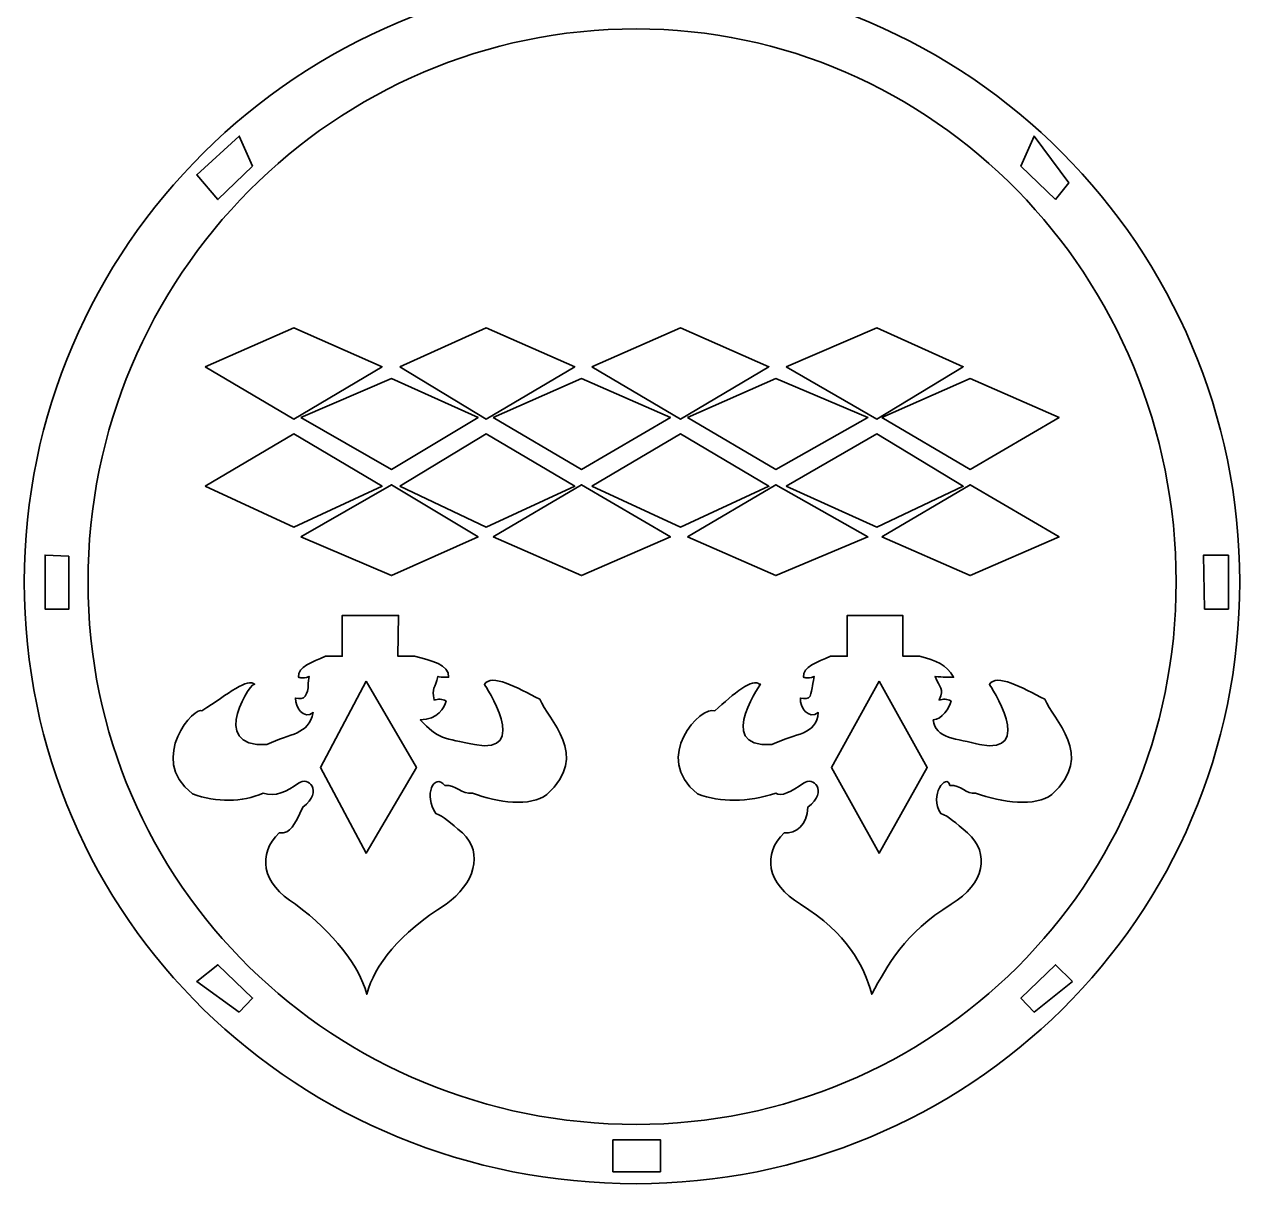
# Model space of a CAD drawing. Header units: centimetres. Extents: x -108 to 55, y -52 to 52.
# Drawn here: x 36.35 to 55.41, y 5.68 to 23.85 of the extents above; entities that cross this region are included whole.
import ezdxf

# ---------------------------------------------------------------- set-up
doc = ezdxf.new("R2010")
doc.units = ezdxf.units.CM
doc.header["$MEASUREMENT"] = 0
doc.layers.add('layer 1', color=7, linetype='Continuous')

msp = doc.modelspace()

# ---------------------------------------------------------------- linework, layer by layer
at = {"layer": 'layer 1', "color": 250, "lineweight": 35}
for points, knots in [([(45.94506, 24.6288), (51.13951, 24.6288), (55.40777, 20.36032), (55.40777, 15.10967), (55.40777, 15.10967), (55.40777, 9.8195), (51.13951, 5.67519), (45.94506, 5.67519), (45.94506, 5.67519), (40.65333, 5.67519), (36.35478, 9.8195), (36.35478, 15.10967), (36.35478, 15.10967), (36.35478, 20.36032), (40.65333, 24.6288), (45.94506, 24.6288)], [0, 0, 0, 0, 0.2, 0.2, 0.2, 0.2, 0.4, 0.4, 0.4, 0.4, 0.6, 0.6, 0.6, 0.6, 1, 1, 1, 1]), ([(45.94506, 23.78077), (50.59511, 23.78077), (54.41166, 19.91258), (54.41166, 15.10938), (54.41166, 15.10938), (54.41166, 10.34826), (50.59511, 6.60532), (45.94506, 6.60532), (45.94506, 6.60532), (41.23011, 6.60532), (37.35386, 10.34826), (37.35386, 15.10938), (37.35386, 15.10938), (37.35386, 19.91258), (41.23011, 23.78077), (45.94506, 23.78077)], [0, 0, 0, 0, 0.2, 0.2, 0.2, 0.2, 0.4, 0.4, 0.4, 0.4, 0.6, 0.6, 0.6, 0.6, 1, 1, 1, 1]), ([(39.93289, 21.62958), (39.93289, 21.62958), (39.39098, 21.10481), (39.39098, 21.10481), (39.39098, 21.10481), (39.39098, 21.10481), (39.05773, 21.49342), (39.05773, 21.49342), (39.05773, 21.49342), (39.05773, 21.49342), (39.72426, 22.10027), (39.72426, 22.10027), (39.72426, 22.10027), (39.72426, 22.10027), (39.93289, 21.62958), (39.93289, 21.62958)], [0, 0, 0, 0, 0.2, 0.2, 0.2, 0.2, 0.4, 0.4, 0.4, 0.4, 0.6, 0.6, 0.6, 0.6, 1, 1, 1, 1]), ([(52.51899, 21.10481), (52.51899, 21.10481), (51.97708, 21.62958), (51.97708, 21.62958), (51.97708, 21.62958), (51.97708, 21.62958), (52.18571, 22.10027), (52.18571, 22.10027), (52.18571, 22.10027), (52.18571, 22.10027), (52.72763, 21.36718), (52.72763, 21.36718), (52.72763, 21.36718), (52.72763, 21.36718), (52.51899, 21.10481), (52.51899, 21.10481)], [0, 0, 0, 0, 0.2, 0.2, 0.2, 0.2, 0.4, 0.4, 0.4, 0.4, 0.6, 0.6, 0.6, 0.6, 1, 1, 1, 1]), ([(39.18978, 18.48201), (39.18978, 18.48201), (40.58119, 17.66152), (40.58119, 17.66152), (40.58119, 17.66152), (40.58119, 17.66152), (41.96398, 18.48201), (41.96398, 18.48201), (41.96398, 18.48201), (41.96398, 18.48201), (40.58119, 19.09418), (40.58119, 19.09418), (40.58119, 19.09418), (40.58119, 19.09418), (39.18978, 18.48201), (39.18978, 18.48201)], [0, 0, 0, 0, 0.2, 0.2, 0.2, 0.2, 0.4, 0.4, 0.4, 0.4, 0.6, 0.6, 0.6, 0.6, 1, 1, 1, 1]), ([(42.24238, 18.48201), (42.24238, 18.48201), (43.59654, 17.66152), (43.59654, 17.66152), (43.59654, 17.66152), (43.59654, 17.66152), (44.98264, 18.48201), (44.98264, 18.48201), (44.98264, 18.48201), (44.98264, 18.48201), (43.59654, 19.09418), (43.59654, 19.09418), (43.59654, 19.09418), (43.59654, 19.09418), (42.24238, 18.48201), (42.24238, 18.48201)], [0, 0, 0, 0, 0.2, 0.2, 0.2, 0.2, 0.4, 0.4, 0.4, 0.4, 0.6, 0.6, 0.6, 0.6, 1, 1, 1, 1]), ([(45.25008, 18.48201), (45.25008, 18.48201), (46.64149, 17.66152), (46.64149, 17.66152), (46.64149, 17.66152), (46.64149, 17.66152), (48.02755, 18.48201), (48.02755, 18.48201), (48.02755, 18.48201), (48.02755, 18.48201), (46.64149, 19.09418), (46.64149, 19.09418), (46.64149, 19.09418), (46.64149, 19.09418), (45.25008, 18.48201), (45.25008, 18.48201)], [0, 0, 0, 0, 0.2, 0.2, 0.2, 0.2, 0.4, 0.4, 0.4, 0.4, 0.6, 0.6, 0.6, 0.6, 1, 1, 1, 1]), ([(48.29793, 18.48201), (48.29793, 18.48201), (49.72171, 17.66152), (49.72171, 17.66152), (49.72171, 17.66152), (49.72171, 17.66152), (51.0754, 18.48201), (51.0754, 18.48201), (51.0754, 18.48201), (51.0754, 18.48201), (49.72171, 19.09418), (49.72171, 19.09418), (49.72171, 19.09418), (49.72171, 19.09418), (48.29793, 18.48201), (48.29793, 18.48201)], [0, 0, 0, 0, 0.2, 0.2, 0.2, 0.2, 0.4, 0.4, 0.4, 0.4, 0.6, 0.6, 0.6, 0.6, 1, 1, 1, 1]), ([(40.69054, 17.68965), (40.69054, 17.68965), (42.11308, 18.29714), (42.11308, 18.29714), (42.11308, 18.29714), (42.11308, 18.29714), (43.46787, 17.68965), (43.46787, 17.68965), (43.46787, 17.68965), (43.46787, 17.68965), (42.11308, 16.87385), (42.11308, 16.87385), (42.11308, 16.87385), (42.11308, 16.87385), (40.69054, 17.68965), (40.69054, 17.68965)], [0, 0, 0, 0, 0.2, 0.2, 0.2, 0.2, 0.4, 0.4, 0.4, 0.4, 0.6, 0.6, 0.6, 0.6, 1, 1, 1, 1]), ([(43.70592, 17.68965), (43.70592, 17.68965), (45.09185, 18.29714), (45.09185, 18.29714), (45.09185, 18.29714), (45.09185, 18.29714), (46.48326, 17.68965), (46.48326, 17.68965), (46.48326, 17.68965), (46.48326, 17.68965), (45.09185, 16.87385), (45.09185, 16.87385), (45.09185, 16.87385), (45.09185, 16.87385), (43.70592, 17.68965), (43.70592, 17.68965)], [0, 0, 0, 0, 0.2, 0.2, 0.2, 0.2, 0.4, 0.4, 0.4, 0.4, 0.6, 0.6, 0.6, 0.6, 1, 1, 1, 1]), ([(46.75084, 17.68965), (46.75084, 17.68965), (48.13676, 18.29714), (48.13676, 18.29714), (48.13676, 18.29714), (48.13676, 18.29714), (49.57888, 17.68965), (49.57888, 17.68965), (49.57888, 17.68965), (49.57888, 17.68965), (48.13676, 16.87385), (48.13676, 16.87385), (48.13676, 16.87385), (48.13676, 16.87385), (46.75084, 17.68965), (46.75084, 17.68965)], [0, 0, 0, 0, 0.2, 0.2, 0.2, 0.2, 0.4, 0.4, 0.4, 0.4, 0.6, 0.6, 0.6, 0.6, 1, 1, 1, 1]), ([(49.79868, 17.68965), (49.79868, 17.68965), (51.18461, 18.29714), (51.18461, 18.29714), (51.18461, 18.29714), (51.18461, 18.29714), (52.57601, 17.68965), (52.57601, 17.68965), (52.57601, 17.68965), (52.57601, 17.68965), (51.18461, 16.87385), (51.18461, 16.87385), (51.18461, 16.87385), (51.18461, 16.87385), (49.79868, 17.68965), (49.79868, 17.68965)], [0, 0, 0, 0, 0.2, 0.2, 0.2, 0.2, 0.4, 0.4, 0.4, 0.4, 0.6, 0.6, 0.6, 0.6, 1, 1, 1, 1]), ([(39.18978, 16.60861), (39.18978, 16.60861), (40.58119, 15.96968), (40.58119, 15.96968), (40.58119, 15.96968), (40.58119, 15.96968), (41.96398, 16.60861), (41.96398, 16.60861), (41.96398, 16.60861), (41.96398, 16.60861), (40.58119, 17.4291), (40.58119, 17.4291), (40.58119, 17.4291), (40.58119, 17.4291), (39.18978, 16.60861), (39.18978, 16.60861)], [0, 0, 0, 0, 0.2, 0.2, 0.2, 0.2, 0.4, 0.4, 0.4, 0.4, 0.6, 0.6, 0.6, 0.6, 1, 1, 1, 1]), ([(42.24238, 16.60861), (42.24238, 16.60861), (43.59654, 15.96968), (43.59654, 15.96968), (43.59654, 15.96968), (43.59654, 15.96968), (44.98264, 16.60861), (44.98264, 16.60861), (44.98264, 16.60861), (44.98264, 16.60861), (43.59654, 17.4291), (43.59654, 17.4291), (43.59654, 17.4291), (43.59654, 17.4291), (42.24238, 16.60861), (42.24238, 16.60861)], [0, 0, 0, 0, 0.2, 0.2, 0.2, 0.2, 0.4, 0.4, 0.4, 0.4, 0.6, 0.6, 0.6, 0.6, 1, 1, 1, 1]), ([(45.25008, 16.60861), (45.25008, 16.60861), (46.64149, 15.96968), (46.64149, 15.96968), (46.64149, 15.96968), (46.64149, 15.96968), (48.02755, 16.60861), (48.02755, 16.60861), (48.02755, 16.60861), (48.02755, 16.60861), (46.64149, 17.4291), (46.64149, 17.4291), (46.64149, 17.4291), (46.64149, 17.4291), (45.25008, 16.60861), (45.25008, 16.60861)], [0, 0, 0, 0, 0.2, 0.2, 0.2, 0.2, 0.4, 0.4, 0.4, 0.4, 0.6, 0.6, 0.6, 0.6, 1, 1, 1, 1]), ([(48.29793, 16.60861), (48.29793, 16.60861), (49.72171, 15.96968), (49.72171, 15.96968), (49.72171, 15.96968), (49.72171, 15.96968), (51.0754, 16.60861), (51.0754, 16.60861), (51.0754, 16.60861), (51.0754, 16.60861), (49.72171, 17.4291), (49.72171, 17.4291), (49.72171, 17.4291), (49.72171, 17.4291), (48.29793, 16.60861), (48.29793, 16.60861)], [0, 0, 0, 0, 0.2, 0.2, 0.2, 0.2, 0.4, 0.4, 0.4, 0.4, 0.6, 0.6, 0.6, 0.6, 1, 1, 1, 1]), ([(40.69054, 15.81624), (40.69054, 15.81624), (42.11308, 16.63204), (42.11308, 16.63204), (42.11308, 16.63204), (42.11308, 16.63204), (43.46787, 15.81624), (43.46787, 15.81624), (43.46787, 15.81624), (43.46787, 15.81624), (42.11308, 15.20875), (42.11308, 15.20875), (42.11308, 15.20875), (42.11308, 15.20875), (40.69054, 15.81624), (40.69054, 15.81624)], [0, 0, 0, 0, 0.2, 0.2, 0.2, 0.2, 0.4, 0.4, 0.4, 0.4, 0.6, 0.6, 0.6, 0.6, 1, 1, 1, 1]), ([(43.70592, 15.81624), (43.70592, 15.81624), (45.09185, 16.63204), (45.09185, 16.63204), (45.09185, 16.63204), (45.09185, 16.63204), (46.48326, 15.81624), (46.48326, 15.81624), (46.48326, 15.81624), (46.48326, 15.81624), (45.09185, 15.20875), (45.09185, 15.20875), (45.09185, 15.20875), (45.09185, 15.20875), (43.70592, 15.81624), (43.70592, 15.81624)], [0, 0, 0, 0, 0.2, 0.2, 0.2, 0.2, 0.4, 0.4, 0.4, 0.4, 0.6, 0.6, 0.6, 0.6, 1, 1, 1, 1]), ([(46.75084, 15.81624), (46.75084, 15.81624), (48.13676, 16.63204), (48.13676, 16.63204), (48.13676, 16.63204), (48.13676, 16.63204), (49.57888, 15.81624), (49.57888, 15.81624), (49.57888, 15.81624), (49.57888, 15.81624), (48.13676, 15.20875), (48.13676, 15.20875), (48.13676, 15.20875), (48.13676, 15.20875), (46.75084, 15.81624), (46.75084, 15.81624)], [0, 0, 0, 0, 0.2, 0.2, 0.2, 0.2, 0.4, 0.4, 0.4, 0.4, 0.6, 0.6, 0.6, 0.6, 1, 1, 1, 1]), ([(49.79868, 15.81624), (49.79868, 15.81624), (51.18461, 16.63204), (51.18461, 16.63204), (51.18461, 16.63204), (51.18461, 16.63204), (52.57601, 15.81624), (52.57601, 15.81624), (52.57601, 15.81624), (52.57601, 15.81624), (51.18461, 15.20875), (51.18461, 15.20875), (51.18461, 15.20875), (51.18461, 15.20875), (49.79868, 15.81624), (49.79868, 15.81624)], [0, 0, 0, 0, 0.2, 0.2, 0.2, 0.2, 0.4, 0.4, 0.4, 0.4, 0.6, 0.6, 0.6, 0.6, 1, 1, 1, 1]), ([(37.05375, 15.51156), (37.05375, 15.51156), (37.05375, 14.68384), (37.05375, 14.68384), (37.05375, 14.68384), (37.05375, 14.68384), (36.68023, 14.68384), (36.68023, 14.68384), (36.68023, 14.68384), (36.68023, 14.68384), (36.68023, 15.52976), (36.68023, 15.52976), (36.68023, 15.52976), (36.68023, 15.52976), (37.05375, 15.51156), (37.05375, 15.51156)], [0, 0, 0, 0, 0.2, 0.2, 0.2, 0.2, 0.4, 0.4, 0.4, 0.4, 0.6, 0.6, 0.6, 0.6, 1, 1, 1, 1]), ([(55.22973, 15.52976), (55.22973, 15.52976), (55.22973, 14.68384), (55.22973, 14.68384), (55.22973, 14.68384), (55.22973, 14.68384), (54.85622, 14.68384), (54.85622, 14.68384), (54.85622, 14.68384), (54.85622, 14.68384), (54.84147, 15.52976), (54.84147, 15.52976), (54.84147, 15.52976), (54.84147, 15.52976), (55.22973, 15.52976), (55.22973, 15.52976)], [0, 0, 0, 0, 0.2, 0.2, 0.2, 0.2, 0.4, 0.4, 0.4, 0.4, 0.6, 0.6, 0.6, 0.6, 1, 1, 1, 1]), ([(42.47334, 13.94505), (42.47334, 13.94505), (42.21113, 13.94505), (42.21113, 13.94505), (42.21113, 13.94505), (42.21113, 13.94505), (42.2214, 14.58467), (42.2214, 14.58467), (42.2214, 14.58467), (42.2214, 14.58467), (41.33942, 14.58467), (41.33942, 14.58467), (41.33942, 14.58467), (41.33942, 14.58467), (41.33942, 13.94505), (41.33942, 13.94505), (41.33942, 13.94505), (41.33942, 13.94505), (41.07645, 13.94505), (41.07645, 13.94505)], [0, 0, 0, 0, 0.16666667, 0.16666667, 0.16666667, 0.16666667, 0.33333333, 0.33333333, 0.33333333, 0.33333333, 0.5, 0.5, 0.5, 0.5, 0.66666667, 0.66666667, 0.66666667, 0.66666667, 1, 1, 1, 1]), ([(50.39003, 13.94505), (50.39003, 13.94505), (50.12782, 13.94505), (50.12782, 13.94505), (50.12782, 13.94505), (50.12782, 13.94505), (50.12486, 14.58467), (50.12486, 14.58467), (50.12486, 14.58467), (50.12486, 14.58467), (49.25611, 14.58467), (49.25611, 14.58467), (49.25611, 14.58467), (49.25611, 14.58467), (49.25611, 13.94505), (49.25611, 13.94505), (49.25611, 13.94505), (49.25611, 13.94505), (48.99318, 13.94505), (48.99318, 13.94505)], [0, 0, 0, 0, 0.16666667, 0.16666667, 0.16666667, 0.16666667, 0.33333333, 0.33333333, 0.33333333, 0.33333333, 0.5, 0.5, 0.5, 0.5, 0.66666667, 0.66666667, 0.66666667, 0.66666667, 1, 1, 1, 1]), ([(41.07645, 13.94505), (40.87126, 13.84789), (40.63824, 13.78786), (40.65367, 13.61467), (40.65367, 13.61467), (40.68061, 13.61631), (40.70652, 13.58224), (40.81897, 13.62695), (40.81897, 13.62695), (40.78221, 13.43633), (40.83185, 13.44927), (40.75675, 13.31691), (40.75675, 13.31691), (40.7307, 13.27069), (40.66773, 13.28279), (40.6042, 13.28892), (40.6042, 13.28892), (40.60207, 13.14197), (40.73126, 12.94737), (40.88525, 13.06135), (40.88525, 13.06135), (40.8045, 12.70529), (40.53123, 12.7422), (40.15916, 12.56128), (40.15916, 12.56128), (39.20005, 12.49961), (39.94949, 13.60354), (39.96855, 13.50274), (39.96855, 13.50274), (39.86316, 13.61617), (39.55675, 13.35736), (39.13855, 13.08974), (39.13855, 13.08974), (39.05363, 13.17949), (38.26595, 12.35988), (38.98966, 11.78551)], [0, 0, 0, 0, 0.1, 0.1, 0.1, 0.1, 0.2, 0.2, 0.2, 0.2, 0.3, 0.3, 0.3, 0.3, 0.4, 0.4, 0.4, 0.4, 0.5, 0.5, 0.5, 0.5, 0.6, 0.6, 0.6, 0.6, 0.7, 0.7, 0.7, 0.7, 0.8, 0.8, 0.8, 0.8, 1, 1, 1, 1]), ([(38.98966, 11.78551), (39.37795, 11.65359), (39.76453, 11.64628), (40.09694, 11.80026), (40.09694, 11.80026), (40.29187, 11.73272), (40.46712, 11.82281), (40.65495, 11.95536), (40.65495, 11.95536), (40.79437, 12.0701), (41.05492, 11.8329), (40.72285, 11.57993), (40.72285, 11.57993), (40.57698, 11.28601), (40.54212, 11.16535), (40.35009, 11.17413), (40.35009, 11.17413), (40.00665, 10.85058), (40.07159, 10.37678), (40.60565, 10.05861), (40.60565, 10.05861), (41.21563, 9.59216), (41.5957, 9.11386), (41.72348, 8.64598), (41.72348, 8.64598), (41.85057, 9.11386), (42.23149, 9.59216), (42.96771, 10.05861), (42.96771, 10.05861), (43.40713, 10.37678), (43.56512, 10.85058), (43.2233, 11.17413), (43.2233, 11.17413), (43.02255, 11.33814), (42.93598, 11.43511), (42.80486, 11.47928), (42.80486, 11.47928), (42.60918, 11.76185), (42.7753, 12.12346), (42.94886, 11.9186), (42.94886, 11.9186), (43.12243, 11.93391), (43.2058, 11.76887), (43.38339, 11.80026), (43.38339, 11.80026), (43.76976, 11.64628), (44.29111, 11.58046), (44.54532, 11.77501), (44.54532, 11.77501), (45.23799, 12.39516), (44.56268, 12.95244), (44.4358, 13.26899), (44.4358, 13.26899), (44.07469, 13.45618), (43.6807, 13.67906), (43.56643, 13.50274), (43.56643, 13.50274), (43.57663, 13.49909), (44.30596, 12.37921), (43.41261, 12.56128), (43.41261, 12.56128), (42.93625, 12.65556), (42.83976, 12.64951), (42.5626, 12.94715), (42.5626, 12.94715), (42.83442, 12.94737), (42.94335, 13.14197), (42.96757, 13.24031), (42.96757, 13.24031), (42.90477, 13.28279), (42.84106, 13.27069), (42.77826, 13.25864), (42.77826, 13.25864), (42.74078, 13.44927), (42.79025, 13.43633), (42.83976, 13.62695), (42.83976, 13.62695), (42.86597, 13.61489), (42.89257, 13.61631), (43.00591, 13.61467), (43.00591, 13.61467), (43.02069, 13.81154), (42.73037, 13.87915), (42.47334, 13.94505)], [0, 0, 0, 0, 0.04545455, 0.04545455, 0.04545455, 0.04545455, 0.09090909, 0.09090909, 0.09090909, 0.09090909, 0.13636364, 0.13636364, 0.13636364, 0.13636364, 0.18181818, 0.18181818, 0.18181818, 0.18181818, 0.22727273, 0.22727273, 0.22727273, 0.22727273, 0.27272727, 0.27272727, 0.27272727, 0.27272727, 0.31818182, 0.31818182, 0.31818182, 0.31818182, 0.36363636, 0.36363636, 0.36363636, 0.36363636, 0.40909091, 0.40909091, 0.40909091, 0.40909091, 0.45454545, 0.45454545, 0.45454545, 0.45454545, 0.5, 0.5, 0.5, 0.5, 0.54545455, 0.54545455, 0.54545455, 0.54545455, 0.59090909, 0.59090909, 0.59090909, 0.59090909, 0.63636364, 0.63636364, 0.63636364, 0.63636364, 0.68181818, 0.68181818, 0.68181818, 0.68181818, 0.72727273, 0.72727273, 0.72727273, 0.72727273, 0.77272727, 0.77272727, 0.77272727, 0.77272727, 0.81818182, 0.81818182, 0.81818182, 0.81818182, 0.86363636, 0.86363636, 0.86363636, 0.86363636, 0.90909091, 0.90909091, 0.90909091, 0.90909091, 1, 1, 1, 1]), ([(48.99318, 13.94505), (48.78796, 13.84789), (48.55493, 13.78786), (48.5704, 13.61467), (48.5704, 13.61467), (48.5973, 13.61631), (48.62321, 13.58224), (48.73566, 13.62695), (48.73566, 13.62695), (48.6989, 13.43633), (48.7165, 13.44927), (48.67344, 13.31691), (48.67344, 13.31691), (48.6474, 13.27069), (48.58442, 13.28279), (48.52089, 13.28892), (48.52089, 13.28892), (48.50553, 13.14197), (48.64798, 12.94737), (48.80194, 13.06135), (48.80194, 13.06135), (48.77404, 12.70529), (48.44792, 12.7422), (48.07585, 12.56128), (48.07585, 12.56128), (47.11674, 12.49961), (47.99083, 13.60354), (47.88527, 13.50274), (47.88527, 13.50274), (47.77989, 13.61617), (47.47345, 13.35736), (47.17989, 13.08974), (47.17989, 13.08974), (46.97032, 13.17949), (46.18264, 12.35988), (46.90635, 11.78551)], [0, 0, 0, 0, 0.1, 0.1, 0.1, 0.1, 0.2, 0.2, 0.2, 0.2, 0.3, 0.3, 0.3, 0.3, 0.4, 0.4, 0.4, 0.4, 0.5, 0.5, 0.5, 0.5, 0.6, 0.6, 0.6, 0.6, 0.7, 0.7, 0.7, 0.7, 0.8, 0.8, 0.8, 0.8, 1, 1, 1, 1]), ([(46.90635, 11.78551), (47.28142, 11.65359), (47.68122, 11.64628), (48.13828, 11.80026), (48.13828, 11.80026), (48.20856, 11.73272), (48.38385, 11.82281), (48.57164, 11.95536), (48.57164, 11.95536), (48.7111, 12.0701), (48.97161, 11.8329), (48.63954, 11.57993), (48.63954, 11.57993), (48.61832, 11.28601), (48.45885, 11.16535), (48.26678, 11.17413), (48.26678, 11.17413), (47.92334, 10.85058), (47.98828, 10.37678), (48.52234, 10.05861), (48.52234, 10.05861), (49.25697, 9.59216), (49.51239, 9.11386), (49.64017, 8.64598), (49.64017, 8.64598), (49.89187, 9.11386), (50.14822, 9.59216), (50.8844, 10.05861), (50.8844, 10.05861), (51.4176, 10.37678), (51.49883, 10.85058), (51.13999, 11.17413), (51.13999, 11.17413), (50.94527, 11.33814), (50.85267, 11.43511), (50.72155, 11.47928), (50.72155, 11.47928), (50.52587, 11.76185), (50.81663, 12.12346), (50.86556, 11.9186), (50.86556, 11.9186), (51.03912, 11.93391), (51.12249, 11.76887), (51.26691, 11.80026), (51.26691, 11.80026), (51.68645, 11.64628), (52.2078, 11.58046), (52.46205, 11.77501), (52.46205, 11.77501), (53.15468, 12.39516), (52.47938, 12.95244), (52.35249, 13.26899), (52.35249, 13.26899), (51.99138, 13.45618), (51.5974, 13.67906), (51.48312, 13.50274), (51.48312, 13.50274), (51.49332, 13.49909), (52.22265, 12.37921), (51.3293, 12.56128), (51.3293, 12.56128), (50.97759, 12.65556), (50.63184, 12.64951), (50.60393, 12.94715), (50.60393, 12.94715), (50.73788, 12.94737), (50.86008, 13.14197), (50.88426, 13.24031), (50.88426, 13.24031), (50.82146, 13.28279), (50.75776, 13.27069), (50.69495, 13.25864), (50.69495, 13.25864), (50.78211, 13.44927), (50.70698, 13.43633), (50.63184, 13.62695), (50.63184, 13.62695), (50.78266, 13.61489), (50.80926, 13.61631), (50.92264, 13.61467), (50.92264, 13.61467), (50.81278, 13.81154), (50.64707, 13.87915), (50.39003, 13.94505)], [0, 0, 0, 0, 0.04545455, 0.04545455, 0.04545455, 0.04545455, 0.09090909, 0.09090909, 0.09090909, 0.09090909, 0.13636364, 0.13636364, 0.13636364, 0.13636364, 0.18181818, 0.18181818, 0.18181818, 0.18181818, 0.22727273, 0.22727273, 0.22727273, 0.22727273, 0.27272727, 0.27272727, 0.27272727, 0.27272727, 0.31818182, 0.31818182, 0.31818182, 0.31818182, 0.36363636, 0.36363636, 0.36363636, 0.36363636, 0.40909091, 0.40909091, 0.40909091, 0.40909091, 0.45454545, 0.45454545, 0.45454545, 0.45454545, 0.5, 0.5, 0.5, 0.5, 0.54545455, 0.54545455, 0.54545455, 0.54545455, 0.59090909, 0.59090909, 0.59090909, 0.59090909, 0.63636364, 0.63636364, 0.63636364, 0.63636364, 0.68181818, 0.68181818, 0.68181818, 0.68181818, 0.72727273, 0.72727273, 0.72727273, 0.72727273, 0.77272727, 0.77272727, 0.77272727, 0.77272727, 0.81818182, 0.81818182, 0.81818182, 0.81818182, 0.86363636, 0.86363636, 0.86363636, 0.86363636, 0.90909091, 0.90909091, 0.90909091, 0.90909091, 1, 1, 1, 1]), ([(39.72426, 8.36545), (39.72426, 8.36545), (39.05773, 8.84643), (39.05773, 8.84643), (39.05773, 8.84643), (39.05773, 8.84643), (39.39098, 9.10881), (39.39098, 9.10881), (39.39098, 9.10881), (39.39098, 9.10881), (39.93289, 8.58402), (39.93289, 8.58402), (39.93289, 8.58402), (39.93289, 8.58402), (39.72426, 8.36545), (39.72426, 8.36545)], [0, 0, 0, 0, 0.2, 0.2, 0.2, 0.2, 0.4, 0.4, 0.4, 0.4, 0.6, 0.6, 0.6, 0.6, 1, 1, 1, 1]), ([(52.78823, 8.84643), (52.78823, 8.84643), (52.18571, 8.36545), (52.18571, 8.36545), (52.18571, 8.36545), (52.18571, 8.36545), (51.97708, 8.58402), (51.97708, 8.58402), (51.97708, 8.58402), (51.97708, 8.58402), (52.51899, 9.10881), (52.51899, 9.10881), (52.51899, 9.10881), (52.51899, 9.10881), (52.78823, 8.84643), (52.78823, 8.84643)], [0, 0, 0, 0, 0.2, 0.2, 0.2, 0.2, 0.4, 0.4, 0.4, 0.4, 0.6, 0.6, 0.6, 0.6, 1, 1, 1, 1]), ([(46.3285, 5.86334), (46.3285, 5.86334), (45.58147, 5.86334), (45.58147, 5.86334), (45.58147, 5.86334), (45.58147, 5.86334), (45.58147, 6.36147), (45.58147, 6.36147), (45.58147, 6.36147), (45.58147, 6.36147), (46.3285, 6.36147), (46.3285, 6.36147), (46.3285, 6.36147), (46.3285, 6.36147), (46.3285, 5.86334), (46.3285, 5.86334)], [0, 0, 0, 0, 0.2, 0.2, 0.2, 0.2, 0.4, 0.4, 0.4, 0.4, 0.6, 0.6, 0.6, 0.6, 1, 1, 1, 1])]:
    msp.add_open_spline(points, degree=3, knots=knots, dxfattribs=at)
at = {"layer": 'layer 1', "color": 242, "lineweight": 35}
for points in [[(41.71342, 13.55586), (41.71342, 13.55586), (42.50145, 12.19965), (42.50145, 12.19965), (42.50145, 12.19965), (42.50145, 12.19965), (41.71342, 10.85668), (41.71342, 10.85668), (41.71342, 10.85668), (41.71342, 10.85668), (40.99591, 12.19965), (40.99591, 12.19965), (40.99591, 12.19965), (40.99591, 12.19965), (41.71342, 13.55586), (41.71342, 13.55586)], [(49.75475, 13.55586), (49.75475, 13.55586), (50.5094, 12.19965), (50.5094, 12.19965), (50.5094, 12.19965), (50.5094, 12.19965), (49.75475, 10.85668), (49.75475, 10.85668), (49.75475, 10.85668), (49.75475, 10.85668), (49.00682, 12.19965), (49.00682, 12.19965), (49.00682, 12.19965), (49.00682, 12.19965), (49.75475, 13.55586), (49.75475, 13.55586)]]:
    msp.add_open_spline(points, degree=3, knots=[0, 0, 0, 0, 0.2, 0.2, 0.2, 0.2, 0.4, 0.4, 0.4, 0.4, 0.6, 0.6, 0.6, 0.6, 1, 1, 1, 1], dxfattribs=at)

doc.saveas('drawing.dxf')
